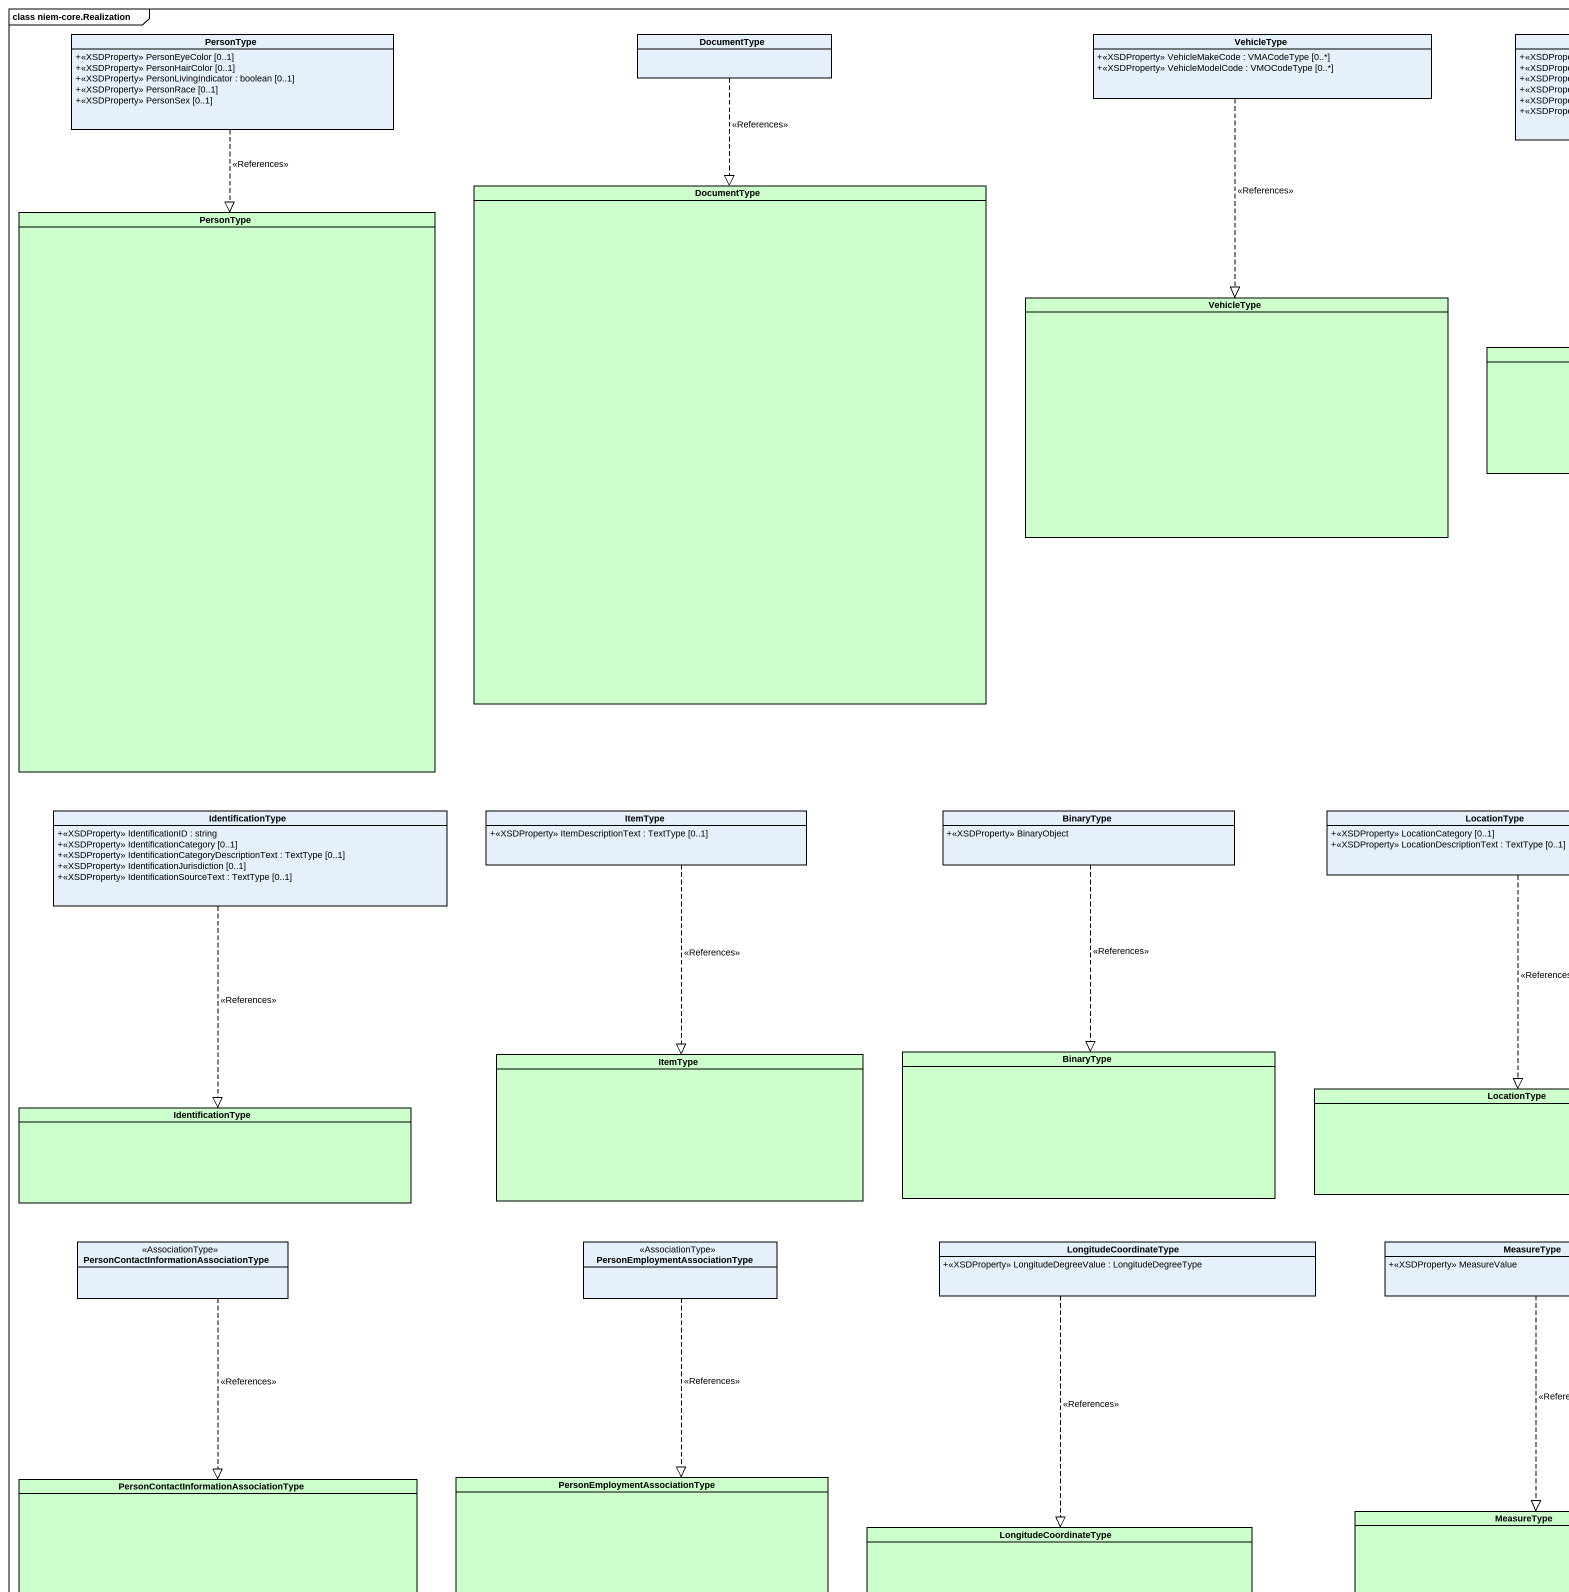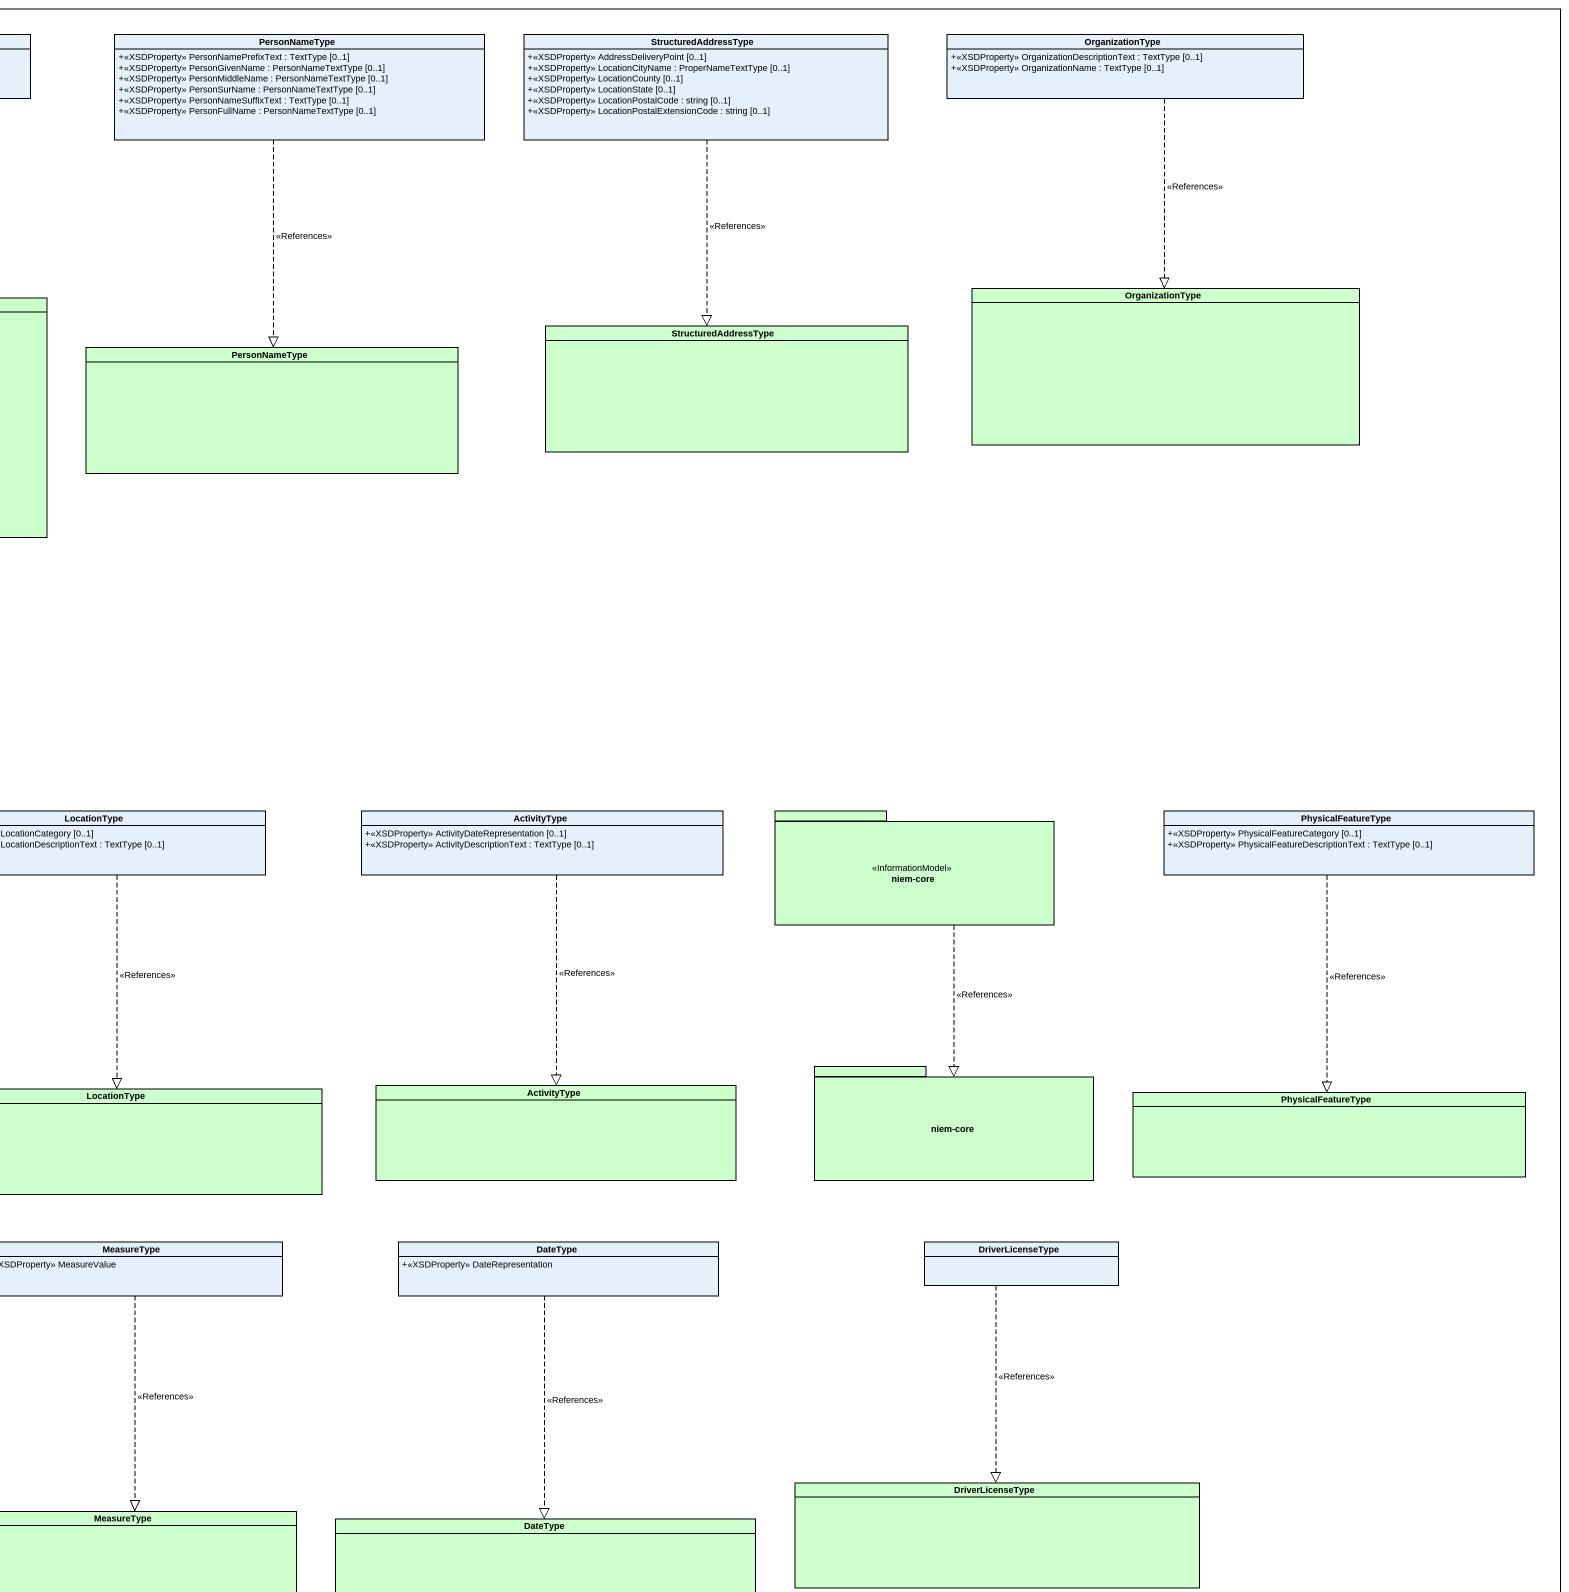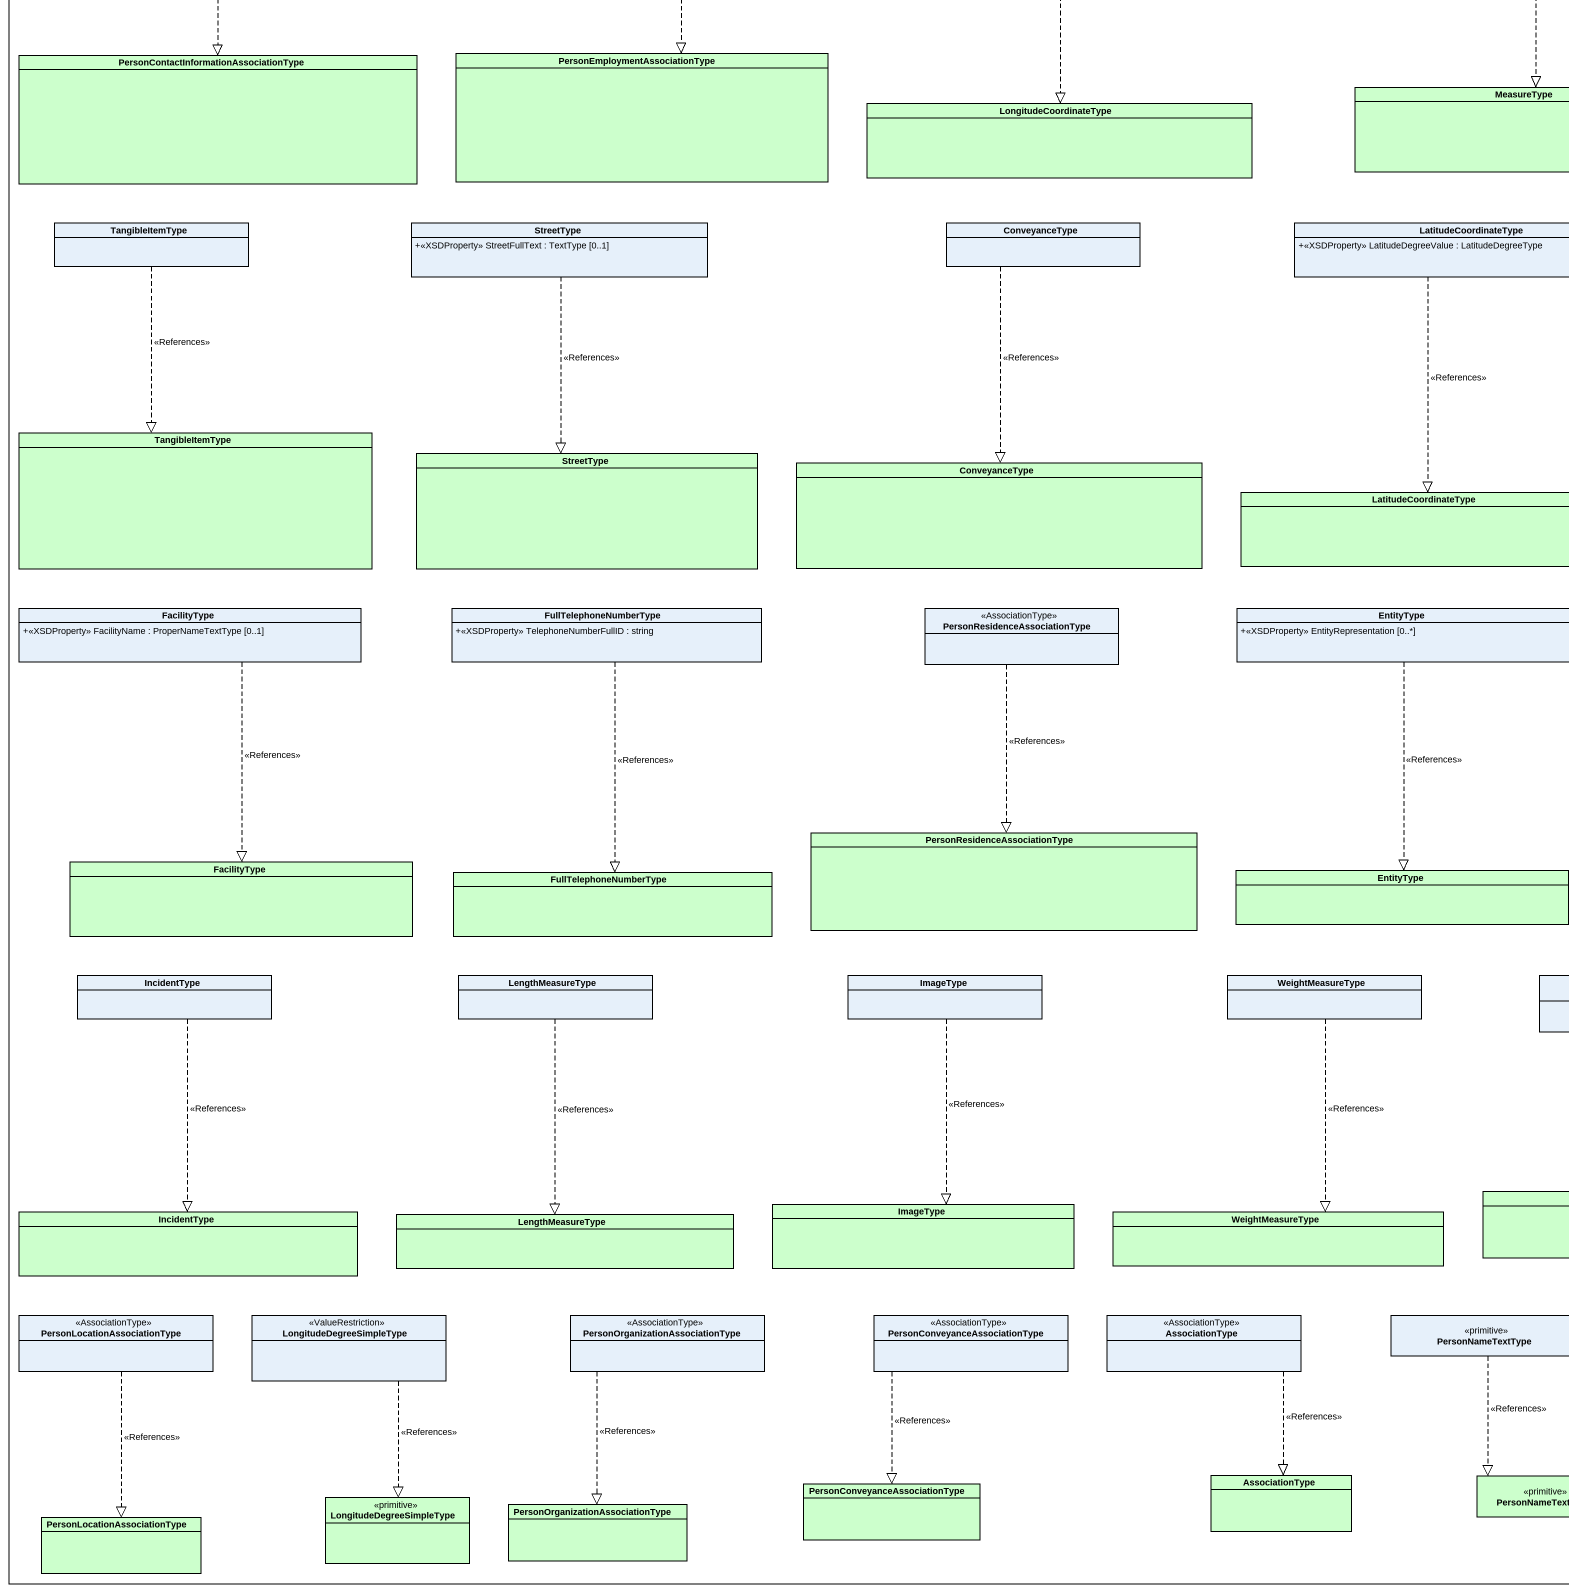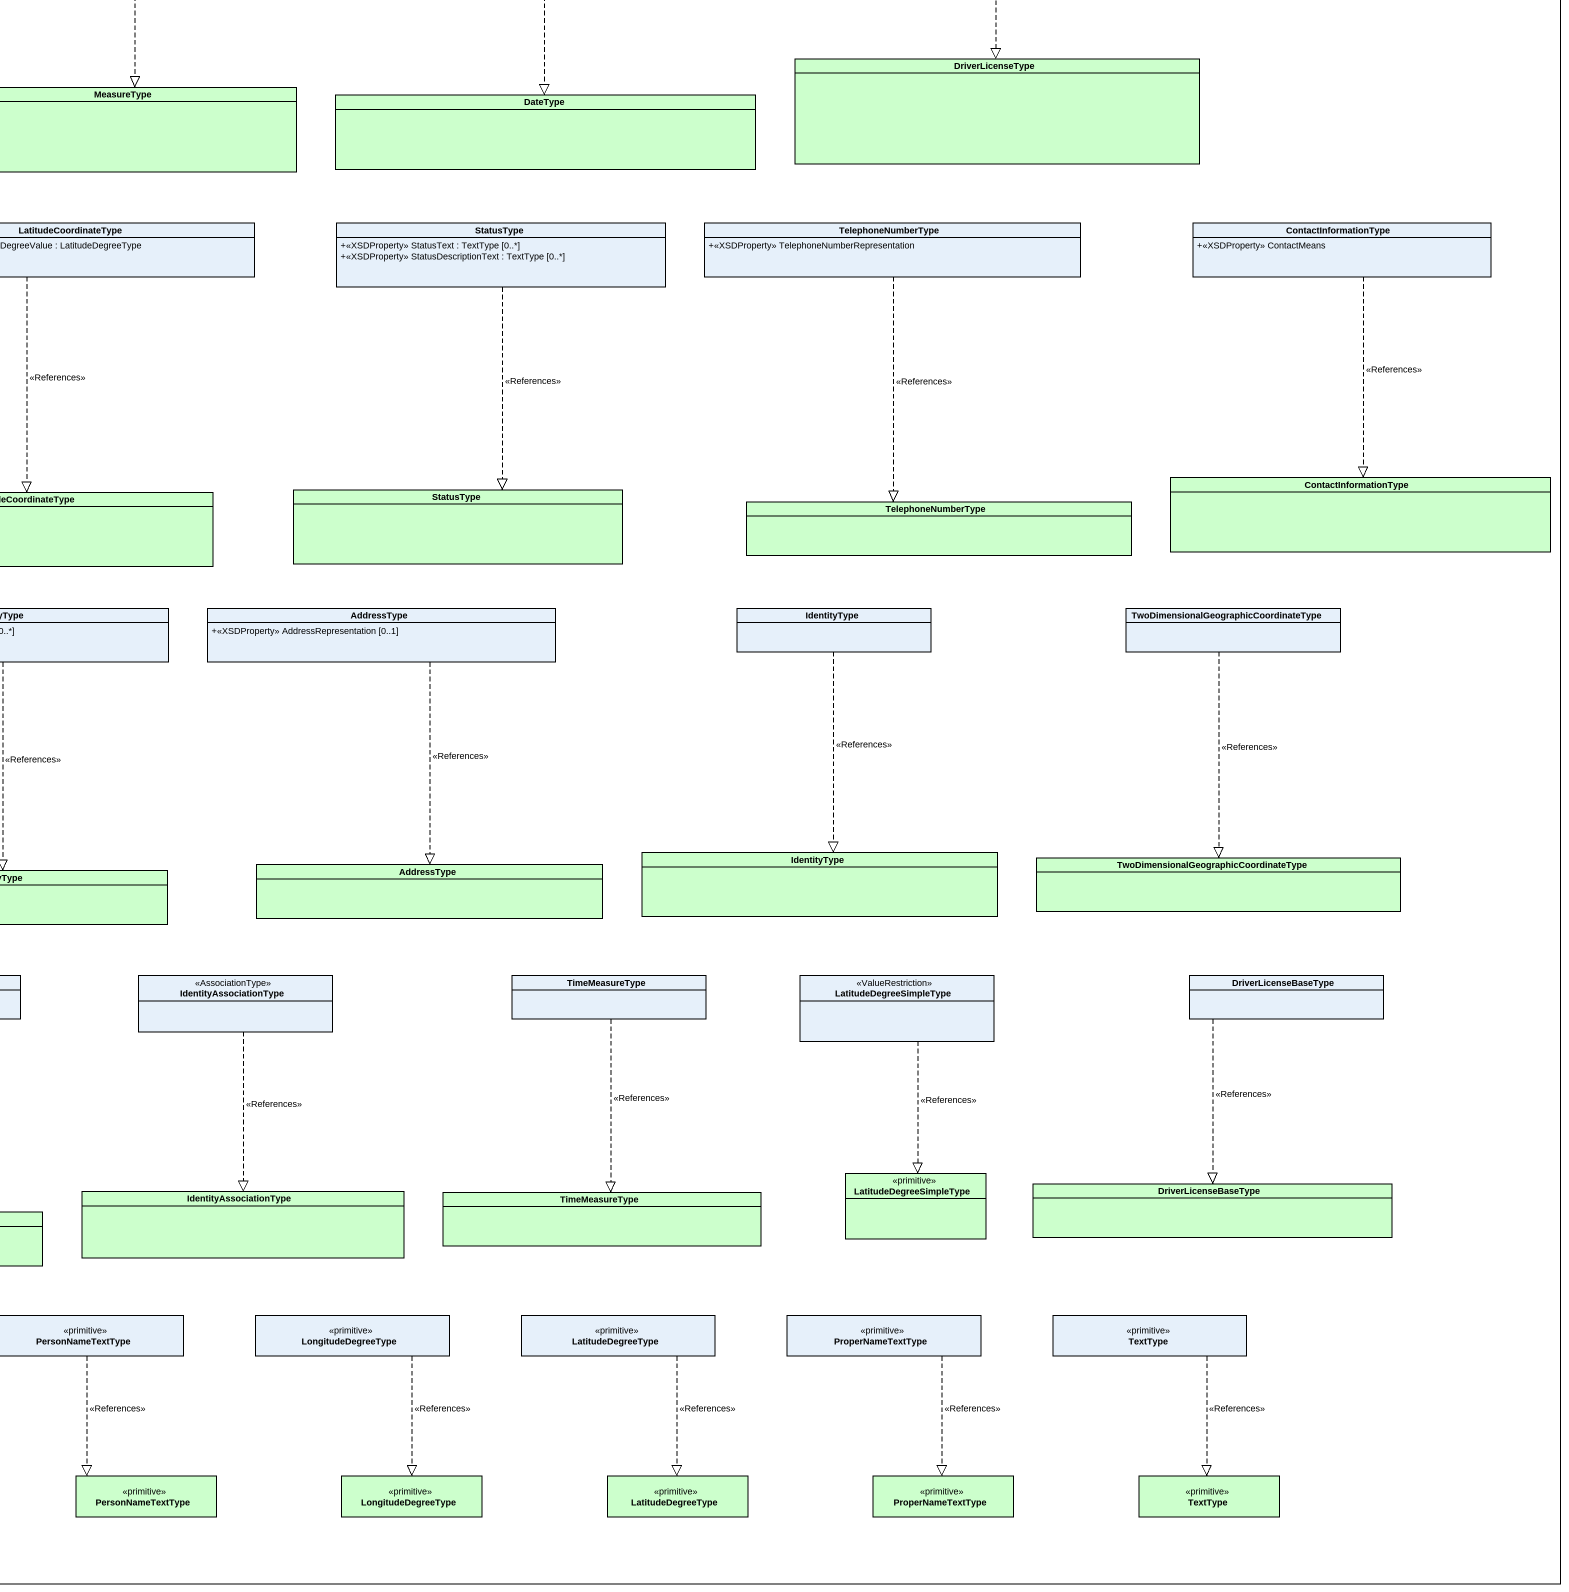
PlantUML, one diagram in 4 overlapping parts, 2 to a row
@startuml
mainframe class niem-core.Realization
hide circle
hide empty members
skinparam classAttributeIconSize 0
class PersonType {
  +<<XSDProperty>> PersonEyeColor [0..1]
  +<<XSDProperty>> PersonHairColor [0..1]
  +<<XSDProperty>> PersonLivingIndicator : boolean [0..1]
  +<<XSDProperty>> PersonRace [0..1]
  +<<XSDProperty>> PersonSex [0..1]
}
class DocumentType
class VehicleType {
  +<<XSDProperty>> VehicleMakeCode : VMACodeType [0..*]
  +<<XSDProperty>> VehicleModelCode : VMOCodeType [0..*]
}
class PersonNameType {
  +<<XSDProperty>> PersonNamePrefixText : TextType [0..1]
  +<<XSDProperty>> PersonGivenName : PersonNameTextType [0..1]
  +<<XSDProperty>> PersonMiddleName : PersonNameTextType [0..1]
  +<<XSDProperty>> PersonSurName : PersonNameTextType [0..1]
  +<<XSDProperty>> PersonNameSuffixText : TextType [0..1]
  +<<XSDProperty>> PersonFullName : PersonNameTextType [0..1]
}
class StructuredAddressType {
  +<<XSDProperty>> AddressDeliveryPoint [0..1]
  +<<XSDProperty>> LocationCityName : ProperNameTextType [0..1]
  +<<XSDProperty>> LocationCounty [0..1]
  +<<XSDProperty>> LocationState [0..1]
  +<<XSDProperty>> LocationPostalCode : string [0..1]
  +<<XSDProperty>> LocationPostalExtensionCode : string [0..1]
}
class OrganizationType {
  +<<XSDProperty>> OrganizationDescriptionText : TextType [0..1]
  +<<XSDProperty>> OrganizationName : TextType [0..1]
}
class "DocumentType" as DocumentType_2 #CCFFCC
class "PersonType" as PersonType_2 #CCFFCC
class "VehicleType" as VehicleType_2 #CCFFCC
class "OrganizationType" as OrganizationType_2 #CCFFCC
class "PersonNameType" as PersonNameType_2 #CCFFCC
class "StructuredAddressType" as StructuredAddressType_2 #CCFFCC
class IdentificationType {
  +<<XSDProperty>> IdentificationID : string
  +<<XSDProperty>> IdentificationCategory [0..1]
  +<<XSDProperty>> IdentificationCategoryDescriptionText : TextType [0..1]
  +<<XSDProperty>> IdentificationJurisdiction [0..1]
  +<<XSDProperty>> IdentificationSourceText : TextType [0..1]
}
class ItemType {
  +<<XSDProperty>> ItemDescriptionText : TextType [0..1]
}
class BinaryType {
  +<<XSDProperty>> BinaryObject
}
class LocationType {
  +<<XSDProperty>> LocationCategory [0..1]
  +<<XSDProperty>> LocationDescriptionText : TextType [0..1]
}
class ActivityType {
  +<<XSDProperty>> ActivityDateRepresentation [0..1]
  +<<XSDProperty>> ActivityDescriptionText : TextType [0..1]
}
package "niem-core" as niem_core <<InformationModel>> #CCFFCC {
}
class PhysicalFeatureType {
  +<<XSDProperty>> PhysicalFeatureCategory [0..1]
  +<<XSDProperty>> PhysicalFeatureDescriptionText : TextType [0..1]
}
class "ItemType" as ItemType_2 #CCFFCC
class "BinaryType" as BinaryType_2 #CCFFCC
class "LocationType" as LocationType_2 #CCFFCC
class "ActivityType" as ActivityType_2 #CCFFCC
package "niem-core" as niem_core_2 #CCFFCC {
}
class "PhysicalFeatureType" as PhysicalFeatureType_2 #CCFFCC
class "IdentificationType" as IdentificationType_2 #CCFFCC
class "PersonContactInformationAssociationType" as PersonContactInformationAsso <<AssociationType>>
class "PersonEmploymentAssociationType" as PersonEmploymentAssociationT <<AssociationType>>
class LongitudeCoordinateType {
  +<<XSDProperty>> LongitudeDegreeValue : LongitudeDegreeType
}
class MeasureType {
  +<<XSDProperty>> MeasureValue
}
class DateType {
  +<<XSDProperty>> DateRepresentation
}
class DriverLicenseType
class "PersonContactInformationAssociationType" as PersonContactInformationAsso_2 #CCFFCC
class "PersonEmploymentAssociationType" as PersonEmploymentAssociationT_2 #CCFFCC
class "DriverLicenseType" as DriverLicenseType_2 #CCFFCC
class "MeasureType" as MeasureType_2 #CCFFCC
class "DateType" as DateType_2 #CCFFCC
class "LongitudeCoordinateType" as LongitudeCoordinateType_2 #CCFFCC
class TangibleItemType
class StreetType {
  +<<XSDProperty>> StreetFullText : TextType [0..1]
}
class ConveyanceType
class LatitudeCoordinateType {
  +<<XSDProperty>> LatitudeDegreeValue : LatitudeDegreeType
}
class StatusType {
  +<<XSDProperty>> StatusText : TextType [0..*]
  +<<XSDProperty>> StatusDescriptionText : TextType [0..*]
}
class TelephoneNumberType {
  +<<XSDProperty>> TelephoneNumberRepresentation
}
class ContactInformationType {
  +<<XSDProperty>> ContactMeans
}
class "TangibleItemType" as TangibleItemType_2 #CCFFCC
class "StreetType" as StreetType_2 #CCFFCC
class "ConveyanceType" as ConveyanceType_2 #CCFFCC
class "ContactInformationType" as ContactInformationType_2 #CCFFCC
class "LatitudeCoordinateType" as LatitudeCoordinateType_2 #CCFFCC
class "StatusType" as StatusType_2 #CCFFCC
class "TelephoneNumberType" as TelephoneNumberType_2 #CCFFCC
class FacilityType {
  +<<XSDProperty>> FacilityName : ProperNameTextType [0..1]
}
class FullTelephoneNumberType {
  +<<XSDProperty>> TelephoneNumberFullID : string
}
class "PersonResidenceAssociationType" as PersonResidenceAssociationTy <<AssociationType>>
class EntityType {
  +<<XSDProperty>> EntityRepresentation [0..*]
}
class AddressType {
  +<<XSDProperty>> AddressRepresentation [0..1]
}
class IdentityType
class "TwoDimensionalGeographicCoordinateType" as TwoDimensionalGeographicCoor
class "PersonResidenceAssociationType" as PersonResidenceAssociationTy_2 #CCFFCC
class "FacilityType" as FacilityType_2 #CCFFCC
class "FullTelephoneNumberType" as FullTelephoneNumberType_2 #CCFFCC
class "EntityType" as EntityType_2 #CCFFCC
class "AddressType" as AddressType_2 #CCFFCC
class "IdentityType" as IdentityType_2 #CCFFCC
class "TwoDimensionalGeographicCoordinateType" as TwoDimensionalGeographicCoor_2 #CCFFCC
class IncidentType
class LengthMeasureType
class ImageType
class WeightMeasureType
class IdentityAssociationType <<AssociationType>>
class TimeMeasureType
class LatitudeDegreeSimpleType <<ValueRestriction>>
class DriverLicenseBaseType
class "LatitudeDegreeSimpleType" as LatitudeDegreeSimpleType_2 <<primitive>> #CCFFCC
class "IncidentType" as IncidentType_2 #CCFFCC
class "LengthMeasureType" as LengthMeasureType_2 #CCFFCC
class "ImageType" as ImageType_2 #CCFFCC
class "WeightMeasureType" as WeightMeasureType_2 #CCFFCC
class "IdentityAssociationType" as IdentityAssociationType_2 #CCFFCC
class "TimeMeasureType" as TimeMeasureType_2 #CCFFCC
class "DriverLicenseBaseType" as DriverLicenseBaseType_2 #CCFFCC
class "PersonLocationAssociationType" as PersonLocationAssociationTyp <<AssociationType>>
class LongitudeDegreeSimpleType <<ValueRestriction>>
class "PersonOrganizationAssociationType" as PersonOrganizationAssociatio <<AssociationType>>
class "PersonConveyanceAssociationType" as PersonConveyanceAssociationT <<AssociationType>>
class AssociationType <<AssociationType>>
class PersonNameTextType <<primitive>>
class LongitudeDegreeType <<primitive>>
class LatitudeDegreeType <<primitive>>
class ProperNameTextType <<primitive>>
class TextType <<primitive>>
class "PersonConveyanceAssociationType" as PersonConveyanceAssociationT_2 #CCFFCC
class "AssociationType" as AssociationType_2 #CCFFCC
class "PersonNameTextType" as PersonNameTextType_2 <<primitive>> #CCFFCC
class "LongitudeDegreeType" as LongitudeDegreeType_2 <<primitive>> #CCFFCC
class "LatitudeDegreeType" as LatitudeDegreeType_2 <<primitive>> #CCFFCC
class "ProperNameTextType" as ProperNameTextType_2 <<primitive>> #CCFFCC
class "TextType" as TextType_2 <<primitive>> #CCFFCC
class "PersonLocationAssociationType" as PersonLocationAssociationTyp_2 #CCFFCC
class "LongitudeDegreeSimpleType" as LongitudeDegreeSimpleType_2 <<primitive>> #CCFFCC
class "PersonOrganizationAssociationType" as PersonOrganizationAssociatio_2 #CCFFCC
PersonType ..|> PersonType_2 : <<References>>
DocumentType ..|> DocumentType_2 : <<References>>
VehicleType ..|> VehicleType_2 : <<References>>
PersonNameType ..|> PersonNameType_2 : <<References>>
StructuredAddressType ..|> StructuredAddressType_2 : <<References>>
OrganizationType ..|> OrganizationType_2 : <<References>>
IdentificationType ..|> IdentificationType_2 : <<References>>
ItemType ..|> ItemType_2 : <<References>>
BinaryType ..|> BinaryType_2 : <<References>>
LocationType ..|> LocationType_2 : <<References>>
ActivityType ..|> ActivityType_2 : <<References>>
niem_core ..|> niem_core_2 : <<References>>
PhysicalFeatureType ..|> PhysicalFeatureType_2 : <<References>>
PersonContactInformationAsso ..|> PersonContactInformationAsso_2 : <<References>>
PersonEmploymentAssociationT ..|> PersonEmploymentAssociationT_2 : <<References>>
LongitudeCoordinateType ..|> LongitudeCoordinateType_2 : <<References>>
MeasureType ..|> MeasureType_2 : <<References>>
DateType ..|> DateType_2 : <<References>>
DriverLicenseType ..|> DriverLicenseType_2 : <<References>>
TangibleItemType ..|> TangibleItemType_2 : <<References>>
StreetType ..|> StreetType_2 : <<References>>
ConveyanceType ..|> ConveyanceType_2 : <<References>>
LatitudeCoordinateType ..|> LatitudeCoordinateType_2 : <<References>>
StatusType ..|> StatusType_2 : <<References>>
TelephoneNumberType ..|> TelephoneNumberType_2 : <<References>>
ContactInformationType ..|> ContactInformationType_2 : <<References>>
FacilityType ..|> FacilityType_2 : <<References>>
FullTelephoneNumberType ..|> FullTelephoneNumberType_2 : <<References>>
PersonResidenceAssociationTy ..|> PersonResidenceAssociationTy_2 : <<References>>
EntityType ..|> EntityType_2 : <<References>>
AddressType ..|> AddressType_2 : <<References>>
IdentityType ..|> IdentityType_2 : <<References>>
TwoDimensionalGeographicCoor ..|> TwoDimensionalGeographicCoor_2 : <<References>>
IncidentType ..|> IncidentType_2 : <<References>>
LengthMeasureType ..|> LengthMeasureType_2 : <<References>>
ImageType ..|> ImageType_2 : <<References>>
WeightMeasureType ..|> WeightMeasureType_2 : <<References>>
IdentityAssociationType ..|> IdentityAssociationType_2 : <<References>>
TimeMeasureType ..|> TimeMeasureType_2 : <<References>>
LatitudeDegreeSimpleType ..|> LatitudeDegreeSimpleType_2 : <<References>>
DriverLicenseBaseType ..|> DriverLicenseBaseType_2 : <<References>>
PersonLocationAssociationTyp ..|> PersonLocationAssociationTyp_2 : <<References>>
LongitudeDegreeSimpleType ..|> LongitudeDegreeSimpleType_2 : <<References>>
PersonOrganizationAssociatio ..|> PersonOrganizationAssociatio_2 : <<References>>
PersonConveyanceAssociationT ..|> PersonConveyanceAssociationT_2 : <<References>>
AssociationType ..|> AssociationType_2 : <<References>>
PersonNameTextType ..|> PersonNameTextType_2 : <<References>>
LongitudeDegreeType ..|> LongitudeDegreeType_2 : <<References>>
LatitudeDegreeType ..|> LatitudeDegreeType_2 : <<References>>
ProperNameTextType ..|> ProperNameTextType_2 : <<References>>
TextType ..|> TextType_2 : <<References>>
@enduml
